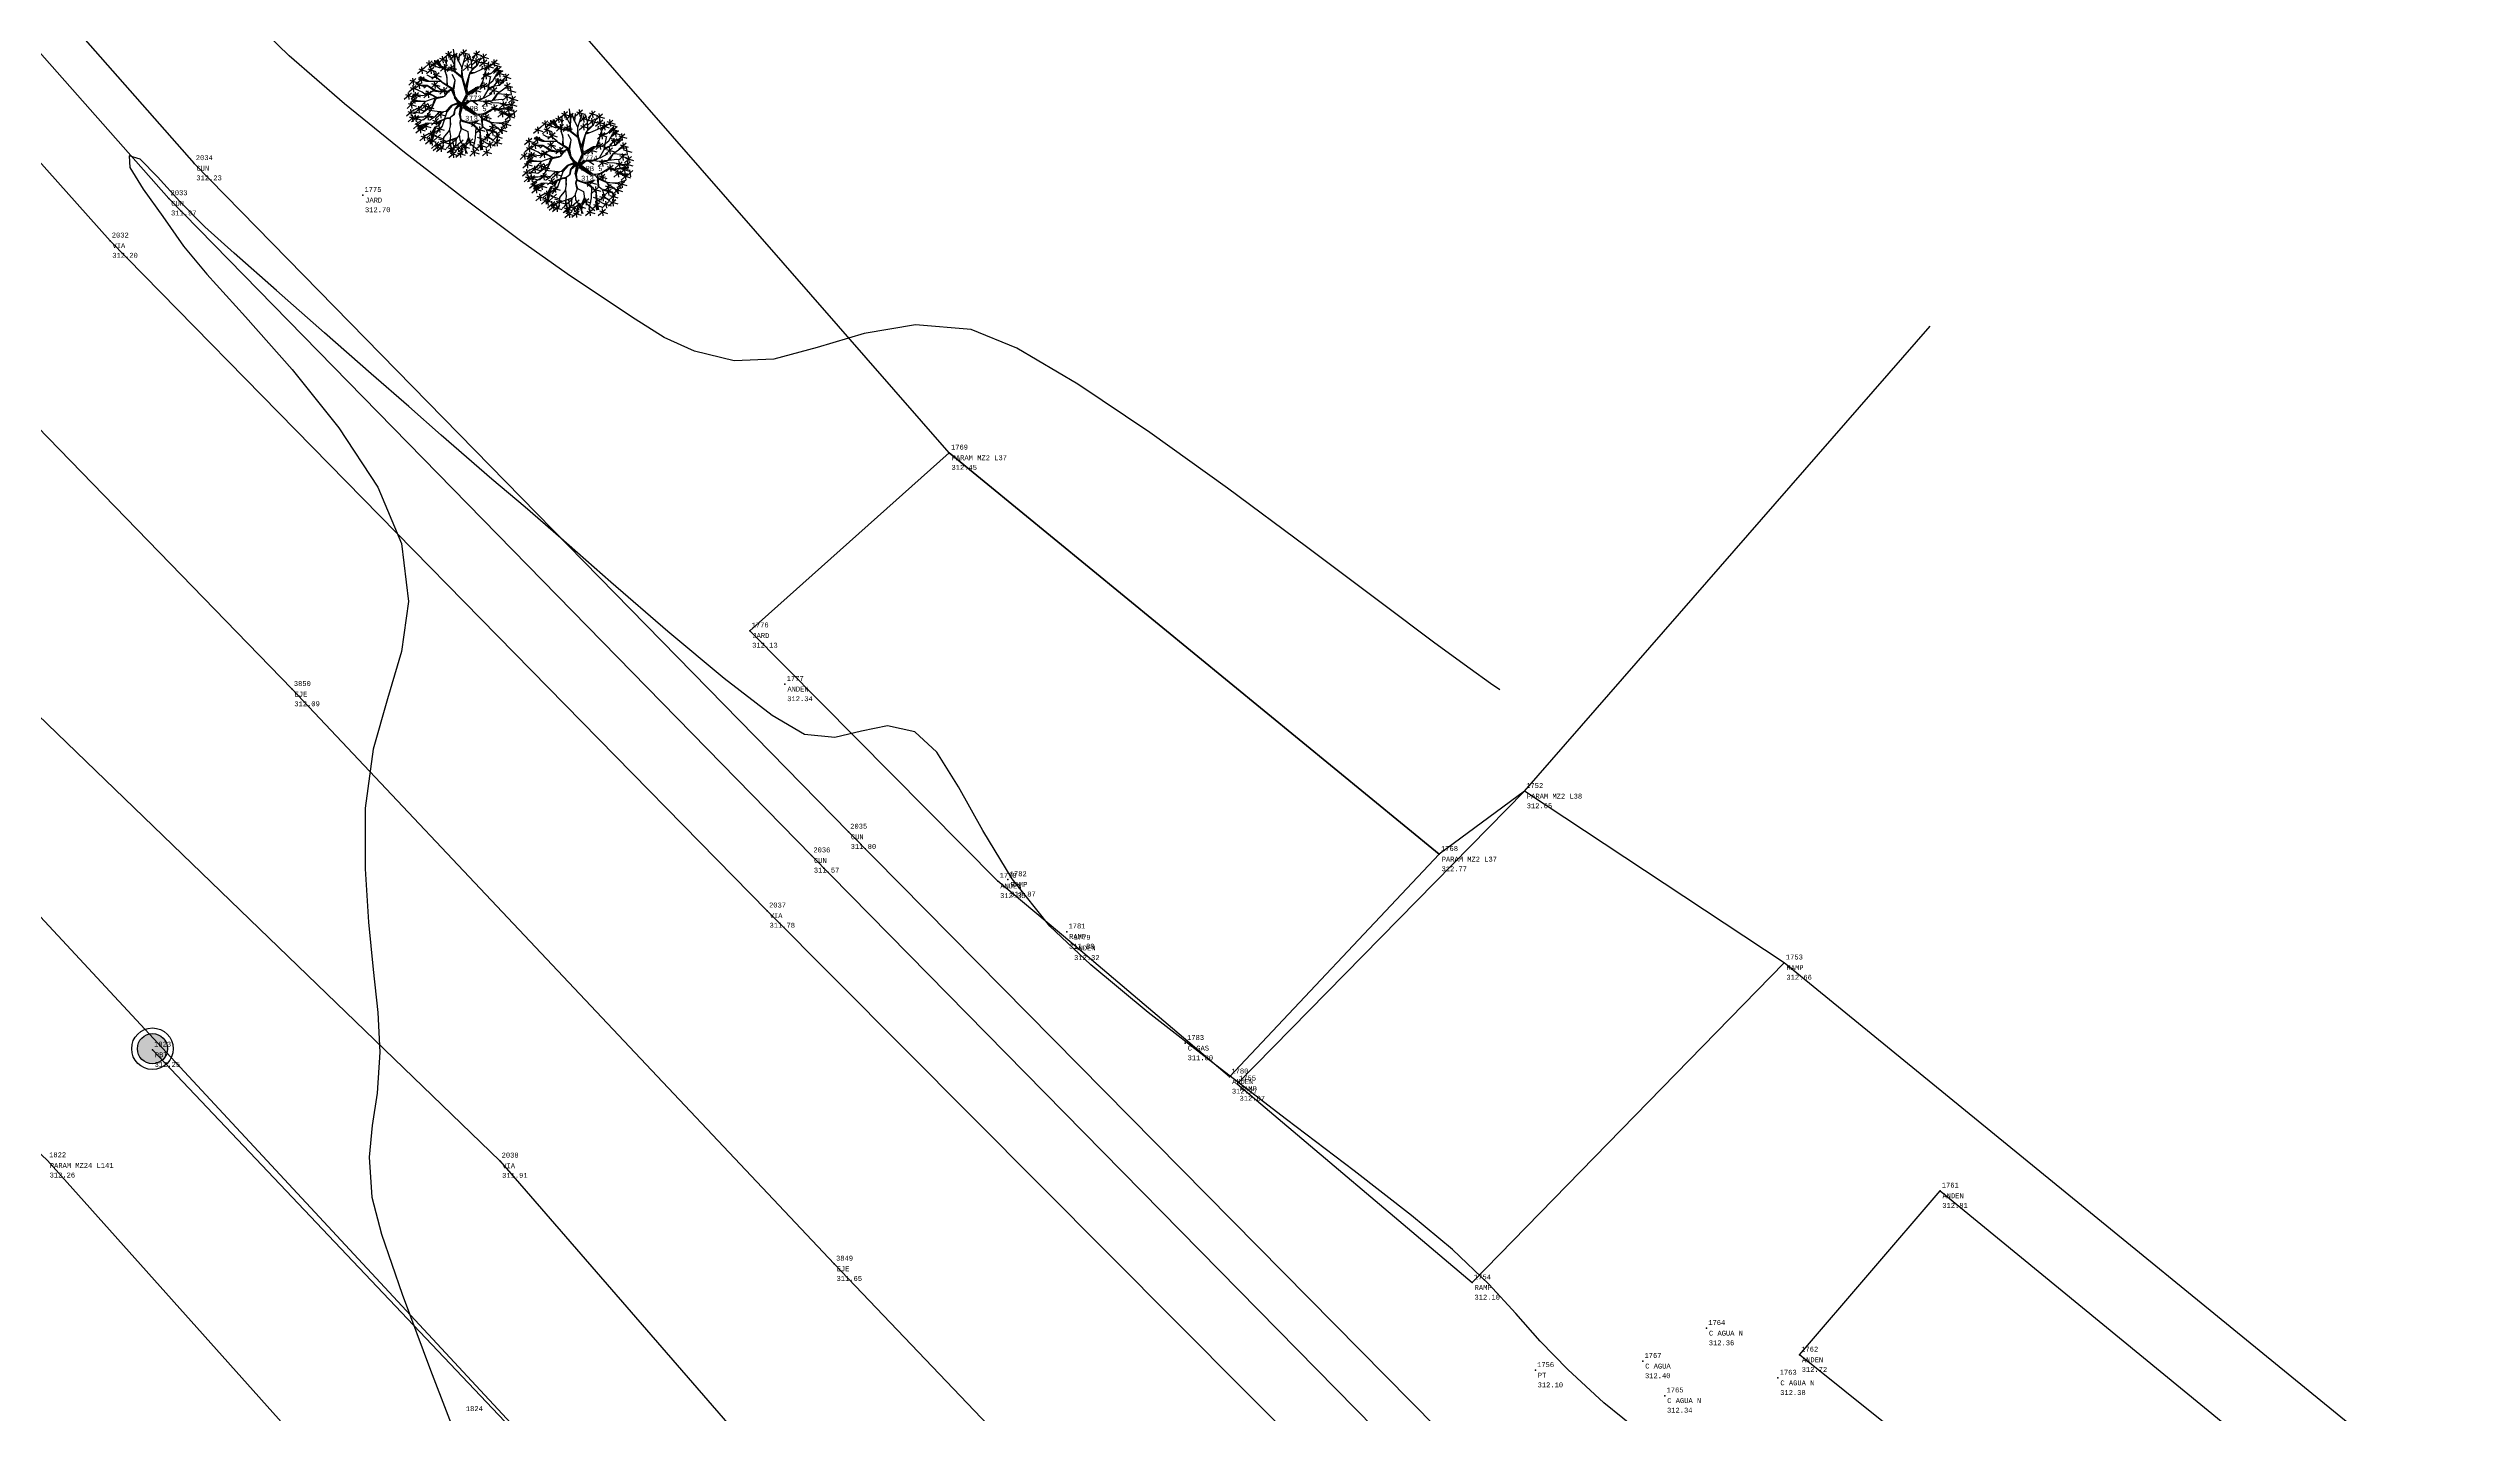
# Model space of a CAD drawing. Header units: metres. Extents: x 5050628 to 5051715, y 2427226 to 2427693.
# Drawn here: x 5051158.68 to 5051183.34, y 2427486.19 to 2427500.08 of the extents above; entities that cross this region are included whole.
import ezdxf
from ezdxf.enums import TextEntityAlignment as Align

# ---------------------------------------------------------------- set-up
doc = ezdxf.new("R2010")
doc.units = ezdxf.units.M
for name, color, linetype in [('1. Eje Vía', 7, 'Continuous'), ('Anden', 252, 'Continuous'), ('ARBOLES', 3, 'Continuous'), ('C-TOPO-MINR-N', 11, 'Continuous'), ('Cuneta N', 150, 'Continuous'), ('CVL_PUNTO', 2, 'Continuous'), ('CVL_PUNTO_COR', 2, 'Continuous'), ('CVL_PUNTO_NUM', 2, 'Continuous'), ('Paramento', 7, 'Continuous'), ('POSTE', 2, 'Continuous'), ('Rampa', 253, 'Continuous'), ('Red Baja Tension', 30, 'Continuous'), ('Vía', 40, 'Continuous')]:
    doc.layers.add(name, color=color, linetype=linetype)
doc.layers.add('Poste Baja tension', color=30, linetype='Continuous', lineweight=100)
doc.layers.add('Red Media Tension', color=6, linetype='Continuous', lineweight=100)
doc.styles.add('MONOTXT4', font='monotxt4.shx')

# ---------------------------------------------------------------- blocks, each defined once
blk = doc.blocks.new('ar-2')
at = {"layer": 'ARBOLES'}
for p, q in [((28.994, 112.147), (28.788, 111.964)), ((28.821, 112.102), (29.055, 112.03)), ((28.899, 112.164), (28.922, 111.964)), ((29.159, 112.15), (28.953, 111.966)), ((28.986, 112.105), (29.22, 112.033)), ((29.064, 112.167), (29.087, 111.966)), ((29.381, 112.272), (29.175, 112.089)), ((29.208, 112.227), (29.442, 112.155)), ((29.286, 112.289), (29.309, 112.089)), ((29.552, 112.413), (29.346, 112.23)), ((29.401, 112.088), (29.364, 112.162)), ((29.379, 112.368), (29.613, 112.296)), ((29.457, 112.43), (29.48, 112.23)), ((29.716, 112.36), (29.509, 112.177)), ((29.543, 112.315), (29.776, 112.243)), ((29.603, 112.491), (29.626, 112.29)), ((29.982, 112.455), (29.776, 112.272)), ((29.809, 112.411), (30.043, 112.339)), ((29.887, 112.473), (29.91, 112.272)), ((30.099, 112.288), (29.893, 112.105)), ((29.926, 112.243), (30.16, 112.171)), ((30, 112.078), (30.023, 111.878)), ((30.004, 112.305), (30.027, 112.105)), ((30.344, 112.212), (30.137, 112.029)), ((30.353, 112.423), (30.146, 112.24)), ((30.171, 112.168), (30.404, 112.095)), ((30.18, 112.379), (30.413, 112.306)), ((30.248, 112.23), (30.271, 112.029)), ((30.257, 112.441), (30.28, 112.24)), ((30.555, 112.339), (30.348, 112.155)), ((30.566, 112.171), (30.36, 111.988)), ((30.382, 112.294), (30.615, 112.222)), ((30.393, 112.127), (30.627, 112.054)), ((30.459, 112.356), (30.482, 112.155)), ((30.471, 112.189), (30.494, 111.988)), ((30.599, 112.083), (30.622, 111.883)), ((30.86, 112.173), (30.654, 111.99)), ((30.687, 112.129), (30.921, 112.056)), ((30.765, 112.191), (30.788, 111.99)), ((28.528, 111.641), (28.322, 111.457)), ((28.536, 111.431), (28.33, 111.248)), ((28.355, 111.596), (28.589, 111.524)), ((28.363, 111.387), (28.597, 111.315)), ((28.433, 111.658), (28.456, 111.457)), ((28.441, 111.449), (28.464, 111.248)), ((28.703, 111.533), (28.497, 111.35)), ((28.68, 111.44), (28.53, 111.502)), ((28.764, 111.682), (28.558, 111.499)), ((28.786, 111.965), (28.579, 111.782)), ((28.608, 111.55), (28.631, 111.35)), ((28.613, 111.92), (28.846, 111.848)), ((28.669, 111.7), (28.692, 111.499)), ((28.69, 111.982), (28.714, 111.782)), ((29.043, 111.964), (28.837, 111.781)), ((28.87, 111.919), (29.104, 111.847)), ((29.153, 111.542), (28.947, 111.359)), ((28.948, 111.981), (28.971, 111.781)), ((29.24, 111.943), (28.972, 112.031)), ((28.98, 111.498), (29.214, 111.426)), ((29.198, 111.809), (28.992, 111.626)), ((29.025, 111.764), (29.259, 111.692)), ((29.058, 111.56), (29.081, 111.359)), ((29.29, 111.272), (29.084, 111.452)), ((29.103, 111.827), (29.126, 111.626)), ((29.426, 111.381), (29.22, 111.198)), ((29.442, 112.04), (29.235, 111.857)), ((29.269, 111.995), (29.502, 111.923)), ((29.331, 111.398), (29.354, 111.198)), ((29.632, 112.027), (29.426, 111.844)), ((29.459, 111.982), (29.692, 111.91)), ((29.537, 112.044), (29.56, 111.844)), ((30.096, 112.061), (29.889, 111.878)), ((29.923, 112.016), (30.156, 111.944)), ((30.237, 111.392), (30.26, 111.192)), ((30.572, 111.509), (30.366, 111.326)), ((30.399, 111.465), (30.632, 111.392)), ((30.434, 111.919), (30.446, 112)), ((30.449, 111.764), (30.683, 111.692)), ((30.477, 111.527), (30.5, 111.326)), ((30.694, 112.066), (30.488, 111.883)), ((30.521, 112.021), (30.755, 111.949)), ((30.527, 111.827), (30.55, 111.626)), ((30.603, 111.328), (30.677, 111.671)), ((30.85, 111.375), (30.644, 111.192)), ((30.743, 112.051), (30.977, 111.979)), ((30.755, 111.392), (30.778, 111.192)), ((30.963, 111.971), (30.756, 111.788)), ((30.79, 111.926), (31.023, 111.854)), ((30.808, 111.591), (31.042, 111.519)), ((31.017, 111.865), (30.81, 111.682)), ((30.844, 111.82), (31.077, 111.748)), ((30.857, 111.782), (30.956, 111.857)), ((30.867, 111.988), (30.89, 111.788)), ((30.921, 111.882), (30.945, 111.682)), ((31.2, 111.764), (30.994, 111.581)), ((31.027, 111.72), (31.261, 111.648)), ((31.239, 111.509), (31.033, 111.326)), ((31.066, 111.465), (31.3, 111.392)), ((31.094, 111.372), (31.231, 111.378)), ((31.105, 111.782), (31.128, 111.581)), ((31.144, 111.527), (31.167, 111.326)), ((31.242, 111.382), (31.265, 111.182)), ((28.4, 111.227), (28.194, 111.044)), ((28.227, 111.182), (28.46, 111.11)), ((28.468, 110.742), (28.262, 110.559)), ((28.48, 110.97), (28.274, 110.787)), ((28.295, 110.697), (28.529, 110.625)), ((28.305, 111.244), (28.328, 111.044)), ((28.307, 110.925), (28.541, 110.853)), ((28.569, 111.108), (28.363, 110.925)), ((28.373, 110.759), (28.396, 110.559)), ((28.385, 110.987), (28.408, 110.787)), ((28.603, 111.231), (28.396, 111.048)), ((28.43, 111.186), (28.663, 111.114)), ((28.474, 111.126), (28.497, 110.925)), ((28.699, 110.836), (28.493, 110.653)), ((28.507, 111.248), (28.53, 111.048)), ((28.526, 110.791), (28.759, 110.719)), ((28.604, 110.853), (28.627, 110.653)), ((28.875, 110.925), (28.669, 110.742)), ((28.702, 110.88), (28.936, 110.808)), ((28.964, 111.276), (28.758, 111.092)), ((28.98, 110.902), (28.774, 110.719)), ((28.78, 110.942), (28.803, 110.742)), ((28.807, 110.857), (29.041, 110.785)), ((28.869, 111.293), (28.892, 111.092)), ((28.885, 110.919), (28.908, 110.719)), ((29.32, 110.686), (29.114, 110.503)), ((29.225, 110.703), (29.248, 110.503)), ((29.253, 111.336), (29.486, 111.264)), ((30.16, 111.33), (30.393, 111.258)), ((30.638, 111.025), (30.432, 110.841)), ((30.465, 110.98), (30.699, 110.908)), ((30.543, 111.042), (30.566, 110.841)), ((30.868, 110.88), (30.662, 110.697)), ((30.677, 111.33), (30.911, 111.258)), ((30.773, 110.897), (30.796, 110.697)), ((31.089, 110.713), (30.883, 110.53)), ((31.128, 110.97), (30.922, 110.787)), ((30.994, 110.73), (31.017, 110.53)), ((31.222, 111.198), (31.016, 111.015)), ((31.033, 110.987), (31.056, 110.787)), ((31.049, 111.153), (31.283, 111.081)), ((31.276, 110.82), (31.07, 110.637)), ((31.103, 110.776), (31.336, 110.704)), ((31.127, 111.215), (31.15, 111.015)), ((31.368, 110.97), (31.162, 110.787)), ((31.164, 111.32), (31.398, 111.248)), ((31.181, 110.838), (31.204, 110.637)), ((31.394, 111.125), (31.188, 110.942)), ((31.195, 110.925), (31.428, 110.853)), ((31.221, 111.081), (31.455, 111.009)), ((31.433, 110.725), (31.227, 110.542)), ((31.273, 110.987), (31.296, 110.787)), ((31.299, 111.143), (31.322, 110.942)), ((31.338, 110.742), (31.361, 110.542)), ((28.513, 110.584), (28.307, 110.401)), ((28.34, 110.539), (28.574, 110.467)), ((28.608, 110.578), (28.402, 110.395)), ((28.418, 110.601), (28.441, 110.401)), ((28.435, 110.533), (28.669, 110.461)), ((28.669, 110.386), (28.463, 110.203)), ((28.513, 110.595), (28.536, 110.395)), ((28.738, 110.254), (28.532, 110.071)), ((28.565, 110.21), (28.798, 110.138)), ((28.574, 110.403), (28.597, 110.203)), ((28.848, 110.035), (28.641, 109.852)), ((28.643, 110.272), (28.666, 110.071)), ((28.675, 109.99), (28.908, 109.918)), ((28.897, 110.351), (28.69, 110.168)), ((28.724, 110.306), (28.957, 110.234)), ((28.953, 110.629), (28.747, 110.446)), ((28.752, 110.053), (28.776, 109.852)), ((28.78, 110.585), (29.013, 110.513)), ((28.801, 110.368), (28.825, 110.168)), ((29.048, 110.123), (28.842, 109.94)), ((28.858, 110.647), (28.881, 110.446)), ((28.875, 110.078), (29.109, 110.006)), ((28.953, 110.14), (28.976, 109.94)), ((29.183, 110.491), (28.977, 110.308)), ((29.01, 110.446), (29.243, 110.374)), ((29.237, 110.04), (29.031, 109.856)), ((29.064, 109.995), (29.297, 109.923)), ((29.088, 110.508), (29.111, 110.308)), ((29.113, 110.228), (29.346, 110.156)), ((29.147, 110.641), (29.381, 110.569)), ((30.328, 110.446), (30.122, 110.263)), ((30.155, 110.402), (30.389, 110.329)), ((30.449, 110.246), (30.243, 110.063)), ((30.276, 110.201), (30.51, 110.129)), ((30.354, 110.263), (30.377, 110.063)), ((30.627, 110.614), (30.421, 110.43)), ((30.65, 110.024), (30.444, 109.841)), ((30.454, 110.569), (30.687, 110.497)), ((30.532, 110.631), (30.555, 110.43)), ((30.555, 110.041), (30.578, 109.841)), ((30.811, 110.324), (30.605, 110.14)), ((30.811, 110.191), (30.605, 110.008)), ((30.638, 110.279), (30.872, 110.207)), ((30.716, 110.341), (30.739, 110.14)), ((30.716, 110.208), (30.739, 110.008)), ((30.944, 110.051), (30.738, 109.868)), ((30.771, 110.006), (31.004, 109.934)), ((30.849, 110.068), (30.872, 109.868)), ((31.078, 110.24), (30.872, 110.057)), ((30.883, 110.226), (31.007, 110.065)), ((30.905, 110.195), (31.138, 110.123)), ((30.916, 110.668), (31.15, 110.596)), ((30.983, 110.257), (31.006, 110.057)), ((31.2, 110.407), (30.994, 110.224)), ((31.301, 110.632), (31.094, 110.449)), ((31.105, 110.425), (31.128, 110.224)), ((31.128, 110.587), (31.361, 110.515)), ((31.205, 110.649), (31.228, 110.449)), ((29.013, 109.94), (28.807, 109.757)), ((28.84, 109.895), (29.074, 109.823)), ((28.918, 109.957), (28.941, 109.757)), ((28.974, 109.92), (28.997, 109.72)), ((29.186, 109.821), (28.979, 109.638)), ((29.235, 109.753), (29.028, 109.57)), ((29.09, 109.838), (29.113, 109.638)), ((29.331, 109.718), (29.124, 109.535)), ((29.139, 109.77), (29.162, 109.57)), ((29.158, 109.673), (29.391, 109.601)), ((29.181, 109.913), (29.414, 109.841)), ((29.23, 109.845), (29.463, 109.773)), ((29.235, 109.735), (29.259, 109.535)), ((29.603, 109.817), (29.397, 109.634)), ((29.459, 109.65), (29.692, 109.578)), ((29.684, 109.547), (29.478, 109.364)), ((29.508, 109.835), (29.531, 109.634)), ((29.511, 109.502), (29.745, 109.43)), ((29.514, 109.523), (29.632, 109.679)), ((29.537, 109.712), (29.56, 109.512)), ((29.581, 109.897), (29.605, 109.696)), ((29.589, 109.564), (29.612, 109.364)), ((29.654, 109.673), (29.887, 109.601)), ((29.887, 109.874), (29.681, 109.691)), ((29.887, 109.556), (29.681, 109.373)), ((29.904, 109.773), (29.698, 109.59)), ((29.714, 109.512), (29.948, 109.44)), ((29.731, 109.735), (29.754, 109.535)), ((29.792, 109.574), (29.815, 109.373)), ((30.01, 109.763), (29.803, 109.579)), ((29.869, 109.753), (29.831, 109.61)), ((29.831, 109.61), (29.85, 109.479)), ((29.837, 109.718), (30.07, 109.646)), ((29.914, 109.78), (29.938, 109.579)), ((30.165, 109.907), (29.959, 109.724)), ((29.992, 109.862), (30.226, 109.79)), ((30.282, 109.601), (30.076, 109.418)), ((30.109, 109.556), (30.343, 109.484)), ((30.167, 109.616), (30.211, 109.523)), ((30.187, 109.618), (30.21, 109.418)), ((30.471, 109.796), (30.265, 109.613)), ((30.294, 109.956), (30.527, 109.884)), ((30.298, 109.751), (30.532, 109.679)), ((30.376, 109.813), (30.399, 109.613)), ((30.645, 109.605), (30.439, 109.422)), ((30.472, 109.561), (30.706, 109.489)), ((30.477, 109.979), (30.71, 109.907)), ((30.743, 109.829), (30.537, 109.646)), ((30.55, 109.623), (30.573, 109.422)), ((30.57, 109.784), (30.804, 109.712)), ((30.648, 109.846), (30.671, 109.646)), ((30.94, 109.879), (30.733, 109.696)), ((30.767, 109.835), (31, 109.763)), ((30.844, 109.897), (30.867, 109.696))]:
    blk.add_line(p, q, dxfattribs=at)
at = {"layer": 'ARBOLES', "color": 27}
for p, q in [((29.245, 111.956), (29.091, 112.149)), ((29.115, 112.149), (29.24, 111.988)), ((29.24, 111.988), (29.14, 112.174)), ((29.277, 111.969), (29.158, 112.187)), ((29.37, 111.844), (29.414, 112.149)), ((29.414, 112.149), (29.395, 112.287)), ((29.638, 112.025), (29.5, 112.311)), ((29.638, 112.218), (29.619, 112.342)), ((29.62, 112.377), (29.643, 112.177)), ((29.638, 112.342), (29.65, 112.224)), ((29.644, 112.043), (29.638, 112.218)), ((29.644, 111.993), (29.662, 112.348)), ((29.756, 112.137), (29.688, 112.342)), ((29.762, 112.143), (29.787, 112.361)), ((29.849, 111.956), (29.762, 112.143)), ((29.855, 111.956), (29.974, 112.361)), ((30.129, 112.131), (30.048, 112.355)), ((30.142, 111.882), (30.129, 112.131)), ((30.136, 112.137), (30.229, 112.305)), ((30.297, 112.031), (30.396, 112.249)), ((30.595, 111.956), (30.621, 112.125)), ((28.53, 111.488), (28.763, 111.416)), ((28.591, 111.638), (28.825, 111.565)), ((28.853, 111.558), (28.611, 111.664)), ((28.853, 111.564), (28.636, 111.67)), ((28.897, 111.564), (28.654, 111.695)), ((28.853, 111.44), (28.68, 111.44)), ((28.848, 111.434), (28.755, 111.366)), ((28.978, 111.677), (28.853, 111.744)), ((29.245, 111.558), (28.853, 111.558)), ((29.091, 111.303), (28.853, 111.44)), ((29.041, 111.297), (28.854, 111.434)), ((29.041, 111.839), (28.91, 111.982)), ((29.091, 111.677), (28.978, 111.677)), ((29.102, 111.683), (29.041, 111.839)), ((29.258, 111.564), (29.102, 111.683)), ((29.383, 111.888), (29.245, 111.956)), ((29.494, 111.409), (29.245, 111.558)), ((29.563, 111.334), (29.271, 111.534)), ((29.383, 111.9), (29.277, 111.969)), ((29.346, 112.057), (29.369, 111.857)), ((29.42, 111.733), (29.37, 111.844)), ((29.37, 111.844), (29.42, 111.683)), ((29.494, 111.894), (29.383, 111.9)), ((29.588, 111.876), (29.383, 111.888)), ((29.42, 111.683), (29.414, 111.471)), ((29.439, 111.458), (29.42, 111.733)), ((29.619, 111.888), (29.494, 111.894)), ((29.619, 111.328), (29.494, 111.409)), ((29.662, 111.601), (29.576, 111.757)), ((29.862, 111.657), (29.588, 111.876)), ((29.6, 111.352), (29.656, 111.595)), ((29.619, 111.888), (29.644, 112.043)), ((29.625, 111.346), (29.662, 111.601)), ((29.638, 111.906), (29.644, 111.863)), ((29.669, 111.832), (29.644, 111.993)), ((29.881, 111.664), (29.669, 111.832)), ((29.837, 111.701), (29.855, 111.95)), ((29.874, 111.677), (29.849, 111.956)), ((29.98, 111.197), (29.862, 111.657)), ((29.967, 111.378), (29.881, 111.664)), ((29.961, 111.421), (30.067, 111.77)), ((29.998, 111.352), (29.967, 111.378)), ((29.98, 111.384), (30.017, 111.534)), ((29.998, 111.365), (30.08, 111.794)), ((30.017, 111.246), (30.297, 111.409)), ((30.036, 111.179), (30.309, 111.396)), ((30.08, 111.794), (30.142, 111.882)), ((30.086, 111.776), (30.223, 111.82)), ((30.104, 111.813), (30.229, 111.826)), ((30.333, 111.375), (30.126, 111.192)), ((30.142, 111.919), (30.297, 112.038)), ((30.147, 111.882), (30.297, 112.031)), ((30.223, 111.82), (30.428, 111.913)), ((30.297, 111.409), (30.422, 111.421)), ((30.309, 111.396), (30.471, 111.409)), ((30.385, 111.421), (30.459, 111.59)), ((30.622, 111.809), (30.416, 111.626)), ((30.422, 111.421), (30.446, 111.502)), ((30.428, 111.913), (30.739, 112.056)), ((30.446, 111.502), (30.491, 111.701)), ((30.471, 111.409), (30.565, 111.446)), ((30.484, 111.714), (30.546, 111.888)), ((30.491, 111.701), (30.701, 111.8)), ((30.502, 111.739), (30.695, 111.794)), ((30.546, 111.888), (30.595, 111.956)), ((30.565, 111.446), (30.739, 111.577)), ((30.609, 111.322), (30.783, 111.434)), ((30.615, 111.366), (30.789, 111.44)), ((30.701, 111.8), (30.857, 111.963)), ((30.739, 111.577), (30.857, 111.782)), ((30.757, 111.863), (30.87, 111.943)), ((30.757, 111.85), (30.882, 111.919)), ((30.981, 111.635), (30.775, 111.452)), ((30.783, 111.648), (31.017, 111.576)), ((30.783, 111.434), (30.939, 111.453)), ((30.789, 111.434), (30.895, 111.621)), ((30.886, 111.653), (30.909, 111.452)), ((30.939, 111.453), (31.088, 111.652)), ((30.939, 111.453), (31.119, 111.614)), ((28.396, 111.064), (28.63, 110.991)), ((28.406, 110.992), (28.767, 110.98)), ((28.786, 110.98), (28.412, 111.011)), ((28.648, 110.817), (28.418, 110.705)), ((28.637, 111.16), (28.419, 111.135)), ((28.431, 111.16), (28.556, 111.166)), ((28.723, 111.148), (28.437, 111.198)), ((28.711, 111.253), (28.481, 111.359)), ((28.804, 110.979), (28.648, 110.817)), ((28.848, 110.743), (28.699, 110.637)), ((28.829, 111.166), (28.711, 111.253)), ((28.823, 111.166), (28.723, 111.148)), ((28.791, 111.231), (29.025, 111.159)), ((28.991, 110.793), (28.798, 110.5)), ((29.102, 111.085), (28.804, 110.979)), ((29.116, 111.085), (28.811, 111.284)), ((29.016, 111.278), (28.823, 111.166)), ((28.985, 110.805), (28.848, 110.743)), ((29.284, 110.681), (28.916, 110.724)), ((29.072, 111.067), (28.973, 110.799)), ((29.103, 111.06), (28.985, 110.805)), ((28.997, 111.173), (29.14, 111.098)), ((29.246, 111.253), (29.016, 111.278)), ((29.234, 111.272), (29.041, 111.297)), ((29.277, 111.259), (29.091, 111.303)), ((29.339, 111.129), (29.102, 111.085)), ((29.109, 111.067), (29.327, 111.116)), ((29.408, 110.693), (29.178, 110.669)), ((29.408, 111.26), (29.265, 111.26)), ((29.421, 110.687), (29.271, 110.245)), ((29.457, 111.285), (29.277, 111.259)), ((29.47, 111.285), (29.339, 111.129)), ((29.433, 111.278), (29.339, 111.129)), ((29.545, 110.868), (29.377, 110.693)), ((29.551, 110.861), (29.408, 110.693)), ((29.433, 110.693), (29.582, 110.868)), ((29.544, 111.334), (29.457, 111.285)), ((29.55, 111.309), (29.47, 111.285)), ((29.738, 110.942), (29.545, 110.868)), ((29.55, 111.309), (29.625, 111.135)), ((29.756, 110.917), (29.551, 110.861)), ((29.595, 111.266), (29.563, 111.334)), ((29.644, 111.11), (29.6, 111.322)), ((29.644, 110.774), (29.613, 110.612)), ((29.656, 111.129), (29.619, 111.328)), ((29.651, 110.743), (29.626, 110.6)), ((29.763, 110.923), (29.638, 111.098)), ((29.749, 110.967), (29.644, 111.11)), ((29.848, 110.918), (29.651, 110.743)), ((29.756, 110.992), (29.656, 111.129)), ((29.657, 110.768), (29.781, 110.936)), ((29.812, 110.923), (29.657, 110.768)), ((29.855, 110.917), (29.749, 110.967)), ((29.855, 110.917), (29.756, 110.992)), ((29.812, 110.874), (29.769, 110.625)), ((29.848, 110.918), (29.775, 110.612)), ((29.856, 110.812), (29.8, 110.618)), ((29.848, 110.918), (29.98, 111.197)), ((29.848, 110.918), (30.004, 111.179)), ((29.848, 110.918), (29.887, 110.811)), ((29.893, 110.954), (29.881, 110.917)), ((29.881, 110.917), (29.905, 110.817)), ((29.887, 110.811), (30.223, 110.599)), ((29.905, 110.817), (29.918, 110.917)), ((29.918, 110.992), (30.017, 111.16)), ((29.918, 110.936), (30.043, 111.017)), ((29.918, 110.917), (29.918, 110.992)), ((29.924, 110.911), (30.018, 110.986)), ((29.93, 110.898), (30.291, 110.618)), ((29.937, 110.805), (29.93, 110.867)), ((29.93, 110.867), (30.21, 110.655)), ((30.204, 110.631), (29.937, 110.805)), ((29.949, 110.886), (30.092, 111.005)), ((30.21, 110.655), (29.967, 110.811)), ((30.004, 111.179), (29.974, 111.346)), ((30.017, 111.179), (29.998, 111.352)), ((30.018, 110.986), (30.105, 111.017)), ((30.03, 111.209), (30.253, 111.359)), ((30.092, 111.005), (30.155, 111.005)), ((30.105, 111.017), (30.298, 111.017)), ((30.155, 111.005), (30.31, 110.892)), ((30.192, 110.986), (30.323, 111.011)), ((30.279, 111.017), (30.472, 111.091)), ((30.298, 111.017), (30.422, 110.992)), ((30.348, 111.017), (30.478, 111.091)), ((30.422, 110.992), (30.727, 111.017)), ((30.472, 111.091), (30.609, 111.322)), ((30.491, 111.091), (30.721, 111.21)), ((30.502, 110.649), (30.739, 110.787)), ((30.528, 110.992), (30.659, 110.986)), ((30.534, 110.643), (30.733, 110.768)), ((30.628, 111.005), (30.721, 110.955)), ((30.695, 110.835), (30.928, 110.763)), ((30.721, 110.955), (30.908, 110.942)), ((30.727, 111.017), (30.876, 111.216)), ((30.733, 110.768), (30.9, 110.737)), ((30.739, 110.787), (30.882, 110.755)), ((30.746, 111.023), (30.976, 111.048)), ((30.777, 111.036), (30.889, 111.229)), ((30.876, 111.216), (31.094, 111.372)), ((30.882, 110.755), (31.199, 110.787)), ((30.889, 111.216), (31.275, 111.173)), ((30.9, 110.737), (31.156, 110.631)), ((31.138, 110.612), (30.907, 110.724)), ((30.908, 110.942), (31.293, 110.874)), ((31.181, 110.811), (30.919, 110.761)), ((30.955, 110.925), (31.189, 110.853)), ((30.976, 111.048), (31.063, 111.042)), ((31.298, 110.798), (31.181, 110.811)), ((31.199, 110.787), (31.293, 110.755)), ((31.298, 110.78), (31.224, 110.792)), ((28.699, 110.637), (28.456, 110.675)), ((28.568, 110.525), (28.462, 110.5)), ((28.63, 110.525), (28.475, 110.482)), ((28.496, 110.341), (28.729, 110.269)), ((28.798, 110.5), (28.531, 110.339)), ((28.755, 110.538), (28.537, 110.532)), ((28.86, 110.357), (28.58, 110.27)), ((28.705, 110.282), (28.58, 110.257)), ((28.599, 110.233), (28.705, 110.282)), ((28.612, 110.208), (28.842, 110.345)), ((28.923, 110.563), (28.63, 110.525)), ((28.991, 110.096), (28.755, 109.984)), ((29.109, 110.339), (28.86, 110.357)), ((29.06, 110.538), (28.923, 110.563)), ((29.066, 110.532), (28.923, 110.438)), ((29.035, 110.158), (28.96, 109.791)), ((29.091, 110.245), (28.973, 109.766)), ((29.078, 110.251), (28.991, 110.096)), ((29.178, 110.669), (29.06, 110.538)), ((29.184, 110.282), (29.078, 110.251)), ((29.286, 110.273), (29.08, 110.09)), ((29.271, 110.245), (29.103, 110.052)), ((29.228, 110.432), (29.109, 110.339)), ((29.122, 110.332), (29.228, 110.407)), ((29.228, 110.407), (29.165, 110.282)), ((29.253, 110.426), (29.184, 110.282)), ((29.191, 110.29), (29.214, 110.09)), ((29.414, 110.507), (29.228, 110.432)), ((29.427, 110.494), (29.253, 110.426)), ((29.489, 110.152), (29.321, 109.952)), ((29.514, 110.519), (29.414, 110.507)), ((29.501, 110.482), (29.427, 110.494)), ((29.52, 110.332), (29.489, 110.152)), ((29.52, 109.984), (29.489, 109.753)), ((29.495, 110.164), (29.52, 109.984)), ((29.501, 110.519), (29.52, 110.332)), ((29.613, 110.612), (29.514, 110.525)), ((29.582, 110.575), (29.514, 110.519)), ((29.52, 110.307), (29.526, 110.513)), ((29.626, 110.6), (29.582, 110.575)), ((29.781, 110.027), (29.682, 109.915)), ((29.775, 110.612), (29.812, 110.457)), ((29.831, 110.195), (29.775, 110.04)), ((29.775, 110.04), (29.787, 109.884)), ((29.8, 110.45), (29.787, 110.357)), ((29.787, 110.357), (29.819, 110.183)), ((29.819, 110.432), (29.794, 110.364)), ((29.794, 110.364), (29.837, 110.208)), ((29.8, 110.618), (29.825, 110.469)), ((29.812, 110.457), (29.887, 110.413)), ((29.825, 110.469), (29.912, 110.426)), ((29.837, 110.208), (30.018, 110.12)), ((29.887, 110.413), (30.124, 110.345)), ((29.912, 110.426), (30.092, 110.37)), ((30.018, 110.12), (30.043, 109.915)), ((30.285, 110.413), (30.055, 110.382)), ((30.124, 110.37), (30.254, 110.264)), ((30.124, 110.345), (30.248, 110.245)), ((30.13, 110.37), (30.285, 110.413)), ((30.291, 110.618), (30.204, 110.631)), ((30.223, 110.599), (30.341, 110.593)), ((30.248, 110.245), (30.235, 109.934)), ((30.26, 110.257), (30.379, 110.071)), ((30.309, 110.618), (30.372, 110.618)), ((30.341, 110.593), (30.422, 110.493)), ((30.366, 110.046), (30.379, 109.853)), ((30.372, 110.618), (30.502, 110.649)), ((30.379, 110.071), (30.397, 109.884)), ((30.403, 110.581), (30.446, 110.493)), ((30.409, 110.581), (30.534, 110.643)), ((30.416, 110.488), (30.428, 110.282)), ((30.422, 110.493), (30.701, 110.369)), ((30.428, 110.282), (30.546, 110.189)), ((30.453, 110.282), (30.435, 110.482)), ((30.446, 110.493), (30.695, 110.388)), ((30.546, 110.189), (30.615, 109.971)), ((30.565, 110.171), (30.814, 110.102)), ((30.578, 110.189), (30.827, 110.108)), ((30.638, 110.146), (30.872, 110.074)), ((30.683, 110.364), (30.883, 110.226)), ((30.695, 110.388), (31, 110.35)), ((30.701, 110.369), (31.019, 110.376)), ((30.827, 110.108), (30.914, 109.977)), ((31, 110.35), (31.099, 110.195)), ((31.019, 110.376), (31.231, 110.443)), ((31.027, 110.363), (31.261, 110.29)), ((31.249, 110.581), (31.138, 110.612)), ((31.261, 110.599), (31.144, 110.625)), ((31.156, 110.631), (31.274, 110.625)), ((29.215, 109.772), (29.085, 109.691)), ((29.676, 109.915), (29.215, 109.772)), ((29.246, 109.784), (29.713, 109.952)), ((29.302, 109.679), (29.259, 109.616)), ((29.321, 109.952), (29.302, 109.679)), ((29.632, 109.695), (29.426, 109.512)), ((29.677, 109.879), (29.47, 109.696)), ((29.663, 109.729), (29.47, 109.517)), ((29.663, 109.722), (29.539, 109.511)), ((29.682, 109.915), (29.663, 109.729)), ((29.787, 109.884), (29.869, 109.753)), ((29.875, 109.753), (29.999, 109.492)), ((30.024, 109.909), (29.955, 109.76)), ((29.962, 109.747), (29.955, 109.486)), ((30.043, 109.915), (29.962, 109.747)), ((30.03, 109.965), (30.024, 109.909)), ((30.043, 109.915), (30.099, 109.772)), ((30.07, 109.924), (30.093, 109.724)), ((30.099, 109.772), (30.335, 109.573)), ((30.235, 109.934), (30.167, 109.616)), ((30.397, 109.585), (30.372, 109.841)), ((30.379, 109.853), (30.422, 109.592)), ((30.391, 109.884), (30.441, 109.592)), ((30.397, 109.884), (30.652, 109.735)), ((30.615, 109.971), (30.771, 109.853))]:
    blk.add_line(p, q, dxfattribs=at)
blk = doc.blocks.new('POSTE')
at = {"layer": 'POSTE'}
h = blk.add_hatch(color=30, dxfattribs=at)
edge = h.paths.add_edge_path()
edge.add_arc((992.964, 972.38), 0.558, 0, 360)
at = {"layer": 'POSTE', "color": 30}
for radius in [0.768, 0.558]:
    blk.add_circle((992.964, 972.38, 192.936), radius, dxfattribs=at)
blk = doc.blocks.new('A$Cd4a49434')
at = {"layer": 'POSTE', "xscale": 0.6787685145199105, "yscale": 0.6787685145199105, "zscale": 0.6787685145199105, "rotation": 349.84833}
blk.add_blockref('POSTE', (-779.251, -530.372, 158.248), dxfattribs=at)

msp = doc.modelspace()

# ---------------------------------------------------------------- linework, layer by layer
at = {"layer": '1. Eje Vía', "elevation": 280.286, "flags": 128}
msp.add_lwpolyline([(5051213.426, 2427437.147), (5051208.207, 2427443.024), (5051202.584, 2427449.608), (5051196.602, 2427455.659), (5051191.108, 2427460.742), (5051186.82, 2427465.441), (5051182.568, 2427470.892), (5051177.332, 2427476.559), (5051172.094, 2427482.04), (5051166.677, 2427487.713), (5051161.158, 2427493.561), (5051155.4, 2427499.489), (5051149.761, 2427505.437), (5051144.563, 2427511.643), (5051140.126, 2427518.295), (5051136.675, 2427526.117), (5051134.939, 2427534.766), (5051134.96, 2427542.765), (5051136.762, 2427550.747)], dxfattribs=at)
at = {"layer": 'Anden', "flags": 128}
for points, elevation in [([(5051172.835, 2427491.882), (5051170.701, 2427489.618), (5051169.095, 2427490.978), (5051168.342, 2427491.609), (5051165.818, 2427494.157), (5051167.847, 2427495.967), (5051172.835, 2427491.882)], 311.719), ([(5051176.501, 2427486.787), (5051177.932, 2427488.456), (5051182.034, 2427485.096), (5051180.723, 2427483.407), (5051176.501, 2427486.787)], 313.19)]:
    msp.add_lwpolyline(points, dxfattribs=dict(at, elevation=elevation))
at = {"layer": 'C-TOPO-MINR-N', "color": 32, "linetype": 'Continuous', "lineweight": -3}
for points in [[(5051173.45, 2427493.556, 313.966), (5051173.356, 2427493.62, 313.966), (5051173.149, 2427493.768, 313.966), (5051172.791, 2427494.03, 313.966), (5051172.243, 2427494.44, 313.966), (5051171.482, 2427495.012, 313.966), (5051170.681, 2427495.607, 313.966), (5051169.889, 2427496.175, 313.966), (5051169.157, 2427496.666, 313.966), (5051168.535, 2427497.032, 313.966), (5051168.071, 2427497.223, 313.966), (5051167.504, 2427497.269, 313.966), (5051166.982, 2427497.182, 313.966), (5051166.502, 2427497.039, 313.966), (5051166.061, 2427496.92, 313.966), (5051165.659, 2427496.904, 313.966), (5051165.255, 2427497.001, 313.966), (5051164.947, 2427497.14, 313.966), (5051164.652, 2427497.327, 313.966), (5051164.287, 2427497.567, 313.966), (5051163.957, 2427497.788, 313.966), (5051163.483, 2427498.125, 313.966), (5051162.916, 2427498.547, 313.966), (5051162.303, 2427499.022, 313.966), (5051161.692, 2427499.519, 313.966), (5051161.13, 2427500.007, 313.966), (5051160.667, 2427500.455, 313.966)], [(5051174.896, 2427485.987, 312.966), (5051174.511, 2427486.3, 312.966), (5051174.142, 2427486.637, 312.966), (5051173.863, 2427486.928, 312.966), (5051173.616, 2427487.207, 312.966), (5051173.338, 2427487.506, 312.966), (5051172.97, 2427487.859, 312.966), (5051172.554, 2427488.205, 312.966), (5051171.968, 2427488.66, 312.966), (5051171.281, 2427489.183, 312.966), (5051170.56, 2427489.734, 312.966), (5051169.872, 2427490.272, 312.966), (5051169.287, 2427490.757, 312.966), (5051168.87, 2427491.149, 312.966), (5051168.488, 2427491.633, 312.966), (5051168.189, 2427492.123, 312.966), (5051167.943, 2427492.569, 312.966), (5051167.722, 2427492.921, 312.966), (5051167.498, 2427493.129, 312.966), (5051167.22, 2427493.188, 312.966), (5051166.955, 2427493.134, 312.966), (5051166.681, 2427493.071, 312.966), (5051166.374, 2427493.102, 312.966), (5051166.046, 2427493.295, 312.966), (5051165.557, 2427493.67, 312.966), (5051164.984, 2427494.148, 312.966), (5051164.404, 2427494.651, 312.966), (5051163.893, 2427495.099, 312.966), (5051163.529, 2427495.415, 312.966), (5051163.193, 2427495.699, 312.966), (5051162.934, 2427495.922, 312.966), (5051162.676, 2427496.147, 312.966), (5051162.346, 2427496.437, 312.966), (5051161.962, 2427496.772, 312.966), (5051161.489, 2427497.187, 312.966), (5051161, 2427497.618, 312.966), (5051160.568, 2427497.999, 312.966), (5051160.269, 2427498.267, 312.966), (5051160.016, 2427498.524, 312.966), (5051159.79, 2427498.776, 312.966), (5051159.611, 2427498.954, 312.966), (5051159.499, 2427498.99, 312.966), (5051159.508, 2427498.87, 312.966), (5051159.641, 2427498.651, 312.966), (5051159.842, 2427498.371, 312.966), (5051160.053, 2427498.071, 312.966), (5051160.29, 2427497.785, 312.966), (5051160.685, 2427497.351, 312.966), (5051161.159, 2427496.815, 312.966), (5051161.634, 2427496.222, 312.966), (5051162.031, 2427495.616, 312.966), (5051162.272, 2427495.043, 312.966), (5051162.343, 2427494.453, 312.966), (5051162.273, 2427493.944, 312.966), (5051162.129, 2427493.462, 312.966), (5051161.983, 2427492.95, 312.966), (5051161.902, 2427492.352, 312.966), (5051161.901, 2427491.734, 312.966), (5051161.935, 2427491.191, 312.966), (5051161.985, 2427490.708, 312.966), (5051162.03, 2427490.271, 312.966), (5051162.05, 2427489.867, 312.966), (5051162.025, 2427489.449, 312.966), (5051161.974, 2427489.122, 312.966), (5051161.942, 2427488.798, 312.966), (5051161.97, 2427488.392, 312.966), (5051162.07, 2427488.015, 312.966), (5051162.279, 2427487.406, 312.966), (5051162.567, 2427486.631, 312.966), (5051162.902, 2427485.759, 312.966)]]:
    msp.add_polyline3d(points, dxfattribs=at)
at = {"layer": 'Cuneta N'}
for points in [[(5051203.26, 2427452.263, 308.874), (5051197.702, 2427458.965, 309.213), (5051190.464, 2427466.5, 309.824), (5051184.413, 2427473.092, 310.313), (5051178.583, 2427479.48, 310.976), (5051172.774, 2427485.435, 311.481), (5051166.446, 2427491.868, 312.033), (5051159.903, 2427498.556, 312.441), (5051153.703, 2427505.572, 312.955), (5051148.607, 2427511.902, 313.346), (5051144.162, 2427516.97, 313.858), (5051140.018, 2427524.37, 314.343), (5051138.384, 2427530.67, 314.865), (5051137.517, 2427538.569, 315.33), (5051137.838, 2427545.207, 315.805), (5051139.141, 2427550.602, 316.23), (5051141.536, 2427554.476, 316.482), (5051145.971, 2427560.41, 316.844), (5051153.816, 2427567.222, 317.529), (5051160.576, 2427572.246, 317.942)], [(5051161.007, 2427571.81, 318.12), (5051154.163, 2427566.858, 317.716), (5051146.364, 2427560.035, 317.018), (5051141.854, 2427554.167, 316.681), (5051139.568, 2427550.445, 316.63), (5051138.24, 2427544.985, 316.143), (5051137.981, 2427538.57, 315.506), (5051138.889, 2427530.738, 315.18), (5051140.349, 2427524.571, 314.55), (5051144.858, 2427517.504, 314.105), (5051148.871, 2427512.189, 313.634), (5051153.988, 2427505.916, 313.207), (5051160.16, 2427498.913, 312.699), (5051166.821, 2427492.109, 312.266), (5051173.067, 2427485.782, 311.886), (5051178.855, 2427479.788, 311.213), (5051184.85, 2427473.514, 310.526), (5051190.962, 2427467.17, 310.018), (5051198.311, 2427459.043, 309.4), (5051203.838, 2427452.912, 309.09)]]:
    msp.add_polyline3d(points, dxfattribs=at)
at = {"layer": 'CVL_PUNTO', "color": 4}
for p in [(5051162.897, 2427499.519, 313.721), (5051162.897, 2427499.519, 313.721), (5051160.16, 2427498.913, 312.699), (5051160.16, 2427498.913, 312.699), (5051164.077, 2427498.909, 313.931), (5051164.077, 2427498.909, 313.931), (5051159.903, 2427498.556, 312.441), (5051159.903, 2427498.556, 312.441), (5051161.877, 2427498.589, 313.166), (5051161.877, 2427498.589, 313.166), (5051159.305, 2427498.125, 312.664), (5051159.305, 2427498.125, 312.664), (5051167.847, 2427495.967, 312.915), (5051167.847, 2427495.967, 312.915), (5051165.818, 2427494.157, 312.592), (5051165.818, 2427494.157, 312.592), (5051161.158, 2427493.561, 312.559), (5051161.158, 2427493.561, 312.559), (5051166.175, 2427493.613, 312.811), (5051166.175, 2427493.613, 312.811), (5051173.702, 2427492.523, 313.119), (5051173.702, 2427492.523, 313.119), (5051166.821, 2427492.109, 312.266), (5051166.821, 2427492.109, 312.266), (5051166.446, 2427491.868, 312.033), (5051166.446, 2427491.868, 312.033), (5051172.835, 2427491.882, 313.24), (5051172.835, 2427491.882, 313.24), (5051168.342, 2427491.609, 312.817), (5051168.342, 2427491.609, 312.817), (5051168.445, 2427491.625, 312.341), (5051168.445, 2427491.625, 312.341), (5051165.995, 2427491.307, 312.249), (5051165.995, 2427491.307, 312.249), (5051169.043, 2427491.094, 312.344), (5051169.043, 2427491.094, 312.344), (5051169.095, 2427490.978, 312.791), (5051169.095, 2427490.978, 312.791), (5051176.345, 2427490.778, 313.125), (5051176.345, 2427490.778, 313.125), (5051159.736, 2427489.891, 312.716), (5051159.736, 2427489.891, 312.716), (5051170.25, 2427489.959, 312.266), (5051170.25, 2427489.959, 312.266), (5051170.701, 2427489.618, 312.732), (5051170.701, 2427489.618, 312.732), (5051170.779, 2427489.546, 312.539), (5051170.779, 2427489.546, 312.539), (5051163.273, 2427488.762, 312.378), (5051163.273, 2427488.762, 312.378), (5051177.932, 2427488.456, 313.275), (5051177.932, 2427488.456, 313.275), (5051166.677, 2427487.713, 312.113), (5051166.677, 2427487.713, 312.113), (5051173.17, 2427487.522, 312.567), (5051173.17, 2427487.522, 312.567), (5051175.555, 2427487.058, 312.831), (5051175.555, 2427487.058, 312.831), (5051174.906, 2427486.723, 312.868), (5051174.906, 2427486.723, 312.868), (5051176.501, 2427486.787, 313.19), (5051176.501, 2427486.787, 313.19), (5051173.813, 2427486.63, 312.571), (5051173.813, 2427486.63, 312.571), (5051176.282, 2427486.552, 312.846), (5051176.282, 2427486.552, 312.846), (5051175.13, 2427486.372, 312.809), (5051175.13, 2427486.372, 312.809)]:
    msp.add_point(p, dxfattribs=at)
at = {"layer": 'Paramento', "flags": 128}
for points, elevation in [([(5051197.191, 2427467.478), (5051189.872, 2427474.626), (5051192.563, 2427477.86), (5051184.079, 2427484.468), (5051176.345, 2427490.778), (5051173.702, 2427492.523), (5051172.835, 2427491.882), (5051167.847, 2427495.967), (5051161.347, 2427503.41), (5051167.183, 2427508.87), (5051155.716, 2427521.161), (5051151.343, 2427518.852), (5051147.904, 2427525.445), (5051144.527, 2427536.421)], 311.719), ([(5051120.862, 2427506.271), (5051126.55, 2427512.579), (5051131.862, 2427518.899), (5051136.897, 2427511.108), (5051142.538, 2427504.129), (5051144.497, 2427503.447), (5051151.817, 2427495.492), (5051151.884, 2427495.172), (5051158.667, 2427488.765), (5051165.549, 2427481.073), (5051173.17, 2427472.409), (5051182.312, 2427463.915), (5051182.358, 2427463.677), (5051189.118, 2427456.995), (5051190.273, 2427457.488), (5051197.926, 2427448.71), (5051195.753, 2427446.17), (5051202.884, 2427438.426), (5051194.149, 2427427.591)], 314.576), ([(5051173.702, 2427492.523), (5051177.831, 2427497.255)], 311.719)]:
    msp.add_lwpolyline(points, dxfattribs=dict(at, elevation=elevation))
at = {"layer": 'Rampa', "elevation": 311.719, "flags": 128}
msp.add_lwpolyline([(5051173.702, 2427492.523), (5051170.779, 2427489.546), (5051173.17, 2427487.522), (5051176.345, 2427490.778), (5051173.702, 2427492.523)], dxfattribs=at)
at = {"layer": 'Red Baja Tension', "elevation": 312.715, "flags": 128}
msp.add_lwpolyline([(5051159.736, 2427489.891), (5051199.178, 2427448.296), (5051249.72, 2427399.311)], dxfattribs=at)
at = {"layer": 'Red Media Tension', "elevation": 305.118, "flags": 128}
msp.add_lwpolyline([(5051281.361, 2427377.314), (5051223.315, 2427421.66), (5051139.018, 2427512.293), (5051168.721, 2427590.97)], dxfattribs=at)
at = {"layer": 'Vía'}
for points in [[(5051215.079, 2427437.675, 308.332), (5051211.684, 2427441.798, 308.499), (5051208.075, 2427446.346, 308.598), (5051202.698, 2427451.728, 309.002), (5051197.266, 2427458.371, 309.381), (5051189.948, 2427466.125, 309.859), (5051183.941, 2427472.783, 310.45), (5051177.846, 2427478.877, 311.069), (5051172.252, 2427485.021, 311.61), (5051165.995, 2427491.307, 312.249), (5051159.305, 2427498.125, 312.664), (5051153.137, 2427505.038, 313.125), (5051148.059, 2427511.387, 313.578), (5051143.389, 2427516.7, 314.007), (5051139.363, 2427524.215, 314.543), (5051137.577, 2427530.697, 315.001), (5051136.782, 2427538.62, 315.539), (5051137.127, 2427545.381, 315.984)], [(5051120.416, 2427515.124, 311.783), (5051125.415, 2427518.665, 313.43), (5051129.022, 2427519.75, 314.083), (5051134.911, 2427523.242, 314.769), (5051139.889, 2427514.319, 314.194), (5051144.03, 2427508.677, 313.775), (5051149.917, 2427502.406, 313.343), (5051156.116, 2427495.665, 312.944), (5051163.273, 2427488.762, 312.378), (5051168.687, 2427482.522, 311.869), (5051175.271, 2427476.06, 311.212), (5051180.664, 2427469.973, 310.53), (5051186.657, 2427463.38, 309.989), (5051193.783, 2427456.148, 309.492), (5051200.086, 2427449.394, 309.107), (5051205.967, 2427442.033, 308.693), (5051205.967, 2427442.033, 308.693), (5051206.827, 2427437.706, 308.533)]]:
    msp.add_polyline3d(points, dxfattribs=at)

# ---------------------------------------------------------------- block references
at = {"layer": 'ARBOLES', "lineweight": 0, "xscale": 0.3543167345633265, "yscale": 0.3543167345633265, "zscale": 0.3543167345633265}
for p in [(5051152.31, 2427460.219, 313.721), (5051153.49, 2427459.609, 313.931)]:
    msp.add_blockref('ar-2', p, dxfattribs=at)
at = {"layer": 'Poste Baja tension', "xscale": 0.4053535161564476, "yscale": 0.4053535161564476, "zscale": 0.4053535161564476, "rotation": 359.587882972625}
msp.add_blockref('A$Cd4a49434', (5051159.524, 2427489.693, 196.695), dxfattribs=at)

# ---------------------------------------------------------------- texts
at = {"layer": 'CVL_PUNTO_COR', "color": 4, "style": 'MONOTXT4'}
for s, p in [('313.25', (5051162.92, 2427499.396, 313.721)), ('312.23', (5051160.183, 2427498.79, 312.699)), ('313.46', (5051164.1, 2427498.786, 313.931)), ('311.97', (5051159.926, 2427498.433, 312.441)), ('312.70', (5051161.9, 2427498.466, 313.166)), ('312.20', (5051159.328, 2427498.002, 312.664)), ('312.45', (5051167.87, 2427495.844, 312.915)), ('312.13', (5051165.841, 2427494.034, 312.592)), ('312.09', (5051161.181, 2427493.438, 312.559)), ('312.34', (5051166.198, 2427493.49, 312.811)), ('312.65', (5051173.725, 2427492.4, 313.119)), ('311.80', (5051166.844, 2427491.986, 312.266)), ('311.57', (5051166.469, 2427491.745, 312.033)), ('312.77', (5051172.858, 2427491.759, 313.24)), ('312.35', (5051168.365, 2427491.486, 312.817)), ('311.87', (5051168.468, 2427491.502, 312.341)), ('311.78', (5051166.018, 2427491.184, 312.249)), ('311.88', (5051169.066, 2427490.971, 312.344)), ('312.32', (5051169.118, 2427490.855, 312.791)), ('312.66', (5051176.368, 2427490.655, 313.125)), ('312.25', (5051159.759, 2427489.768, 312.716)), ('311.80', (5051170.273, 2427489.836, 312.266)), ('312.27', (5051170.724, 2427489.495, 312.732)), ('312.07', (5051170.802, 2427489.423, 312.539)), ('312.26', (5051158.69, 2427488.642, 312.725)), ('311.91', (5051163.296, 2427488.639, 312.378)), ('312.81', (5051177.955, 2427488.333, 313.275)), ('311.65', (5051166.7, 2427487.59, 312.113)), ('312.10', (5051173.193, 2427487.399, 312.567)), ('312.36', (5051175.578, 2427486.935, 312.831)), ('312.72', (5051176.524, 2427486.664, 313.19)), ('312.10', (5051173.836, 2427486.507, 312.571)), ('312.40', (5051174.929, 2427486.6, 312.868)), ('312.38', (5051176.305, 2427486.429, 312.846)), ('312.34', (5051175.153, 2427486.249, 312.809))]:
    msp.add_text(s, height=0.05, dxfattribs=at).set_placement(p, align=Align.TOP_LEFT)
at = {"layer": 'CVL_PUNTO_NUM', "color": 4, "style": 'MONOTXT4'}
for s, p in [('1773', (5051162.915, 2427499.537, 313.721)), ('2034', (5051160.178, 2427498.931, 312.699)), ('1774', (5051164.095, 2427498.927, 313.931)), ('2033', (5051159.921, 2427498.574, 312.441)), ('1775', (5051161.895, 2427498.607, 313.166)), ('2032', (5051159.323, 2427498.143, 312.664)), ('1769', (5051167.865, 2427495.985, 312.915)), ('1776', (5051165.836, 2427494.175, 312.592)), ('3850', (5051161.176, 2427493.579, 312.559)), ('1777', (5051166.193, 2427493.631, 312.811)), ('1752', (5051173.72, 2427492.541, 313.119)), ('2035', (5051166.839, 2427492.127, 312.266)), ('2036', (5051166.464, 2427491.886, 312.033)), ('1768', (5051172.853, 2427491.9, 313.24)), ('1778', (5051168.36, 2427491.627, 312.817)), ('1782', (5051168.463, 2427491.643, 312.341)), ('2037', (5051166.013, 2427491.325, 312.249)), ('1781', (5051169.061, 2427491.112, 312.344)), ('1779', (5051169.113, 2427490.996, 312.791)), ('1753', (5051176.363, 2427490.796, 313.125)), ('1823', (5051159.754, 2427489.909, 312.716)), ('1783', (5051170.268, 2427489.977, 312.266)), ('1780', (5051170.719, 2427489.636, 312.732)), ('1755', (5051170.797, 2427489.564, 312.539)), ('1822', (5051158.685, 2427488.783, 312.725)), ('2038', (5051163.291, 2427488.78, 312.378)), ('1761', (5051177.95, 2427488.474, 313.275)), ('3849', (5051166.695, 2427487.731, 312.113)), ('1754', (5051173.188, 2427487.54, 312.567)), ('1764', (5051175.573, 2427487.076, 312.831)), ('1756', (5051173.831, 2427486.648, 312.571)), ('1767', (5051174.924, 2427486.741, 312.868)), ('1762', (5051176.519, 2427486.805, 313.19)), ('1765', (5051175.148, 2427486.39, 312.809)), ('1763', (5051176.3, 2427486.57, 312.846)), ('1824', (5051162.927, 2427486.2, 312.357))]:
    msp.add_text(s, height=0.05, dxfattribs=at).set_placement(p, align=Align.BOTTOM_LEFT)
for s, p in [('ARB 5', (5051162.922, 2427499.494, 313.721)), ('CUN', (5051160.185, 2427498.888, 312.699)), ('ARB 5', (5051164.102, 2427498.884, 313.931)), ('CUN', (5051159.928, 2427498.531, 312.441)), ('JARD', (5051161.902, 2427498.564, 313.166)), ('VIA', (5051159.33, 2427498.1, 312.664)), ('PARAM MZ2 L37', (5051167.872, 2427495.942, 312.915)), ('JARD', (5051165.843, 2427494.132, 312.592)), ('ANDEN', (5051166.2, 2427493.588, 312.811)), ('EJE', (5051161.183, 2427493.536, 312.559)), ('PARAM MZ2 L38', (5051173.727, 2427492.498, 313.119)), ('CUN', (5051166.846, 2427492.084, 312.266)), ('CUN', (5051166.471, 2427491.843, 312.033)), ('PARAM MZ2 L37', (5051172.86, 2427491.857, 313.24)), ('ANDEN', (5051168.367, 2427491.584, 312.817)), ('RAMP', (5051168.47, 2427491.6, 312.341)), ('VIA', (5051166.02, 2427491.282, 312.249)), ('RAMP', (5051169.068, 2427491.069, 312.344)), ('ANDEN', (5051169.12, 2427490.953, 312.791)), ('RAMP', (5051176.37, 2427490.753, 313.125)), ('PBT', (5051159.761, 2427489.866, 312.716)), ('C GAS', (5051170.275, 2427489.934, 312.266)), ('ANDEN', (5051170.726, 2427489.593, 312.732)), ('RAMP', (5051170.804, 2427489.521, 312.539)), ('PARAM MZ24 L141', (5051158.692, 2427488.74, 312.725)), ('VIA', (5051163.298, 2427488.737, 312.378)), ('ANDEN', (5051177.957, 2427488.431, 313.275)), ('EJE', (5051166.702, 2427487.688, 312.113)), ('RAMP', (5051173.195, 2427487.497, 312.567)), ('C AGUA N', (5051175.58, 2427487.033, 312.831)), ('C AGUA', (5051174.931, 2427486.698, 312.868)), ('ANDEN', (5051176.526, 2427486.762, 313.19)), ('PT', (5051173.838, 2427486.605, 312.571)), ('C AGUA N', (5051176.307, 2427486.527, 312.846)), ('C AGUA N', (5051175.155, 2427486.347, 312.809))]:
    msp.add_text(s, height=0.05, dxfattribs=at).set_placement(p, align=Align.TOP_LEFT)

doc.saveas('drawing.dxf')
